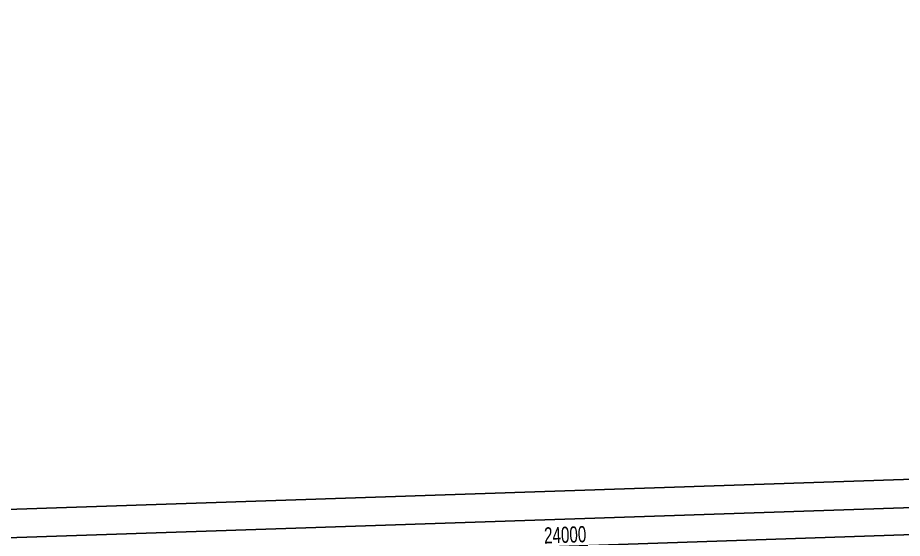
# Model space of a CAD drawing. Header units: metres. Extents: x 8395712 to 9795150, y 4166577 to 5794892.
# Drawn here: x 8418131.93 to 8418145.59, y 5772617.58 to 5772625.61 of the extents above; entities that cross this region are included whole.
import ezdxf

# ---------------------------------------------------------------- set-up
doc = ezdxf.new("R2010")
doc.units = ezdxf.units.M
doc.header["$PDMODE"] = 35
doc.header["$PDSIZE"] = 0.002
for name, color, linetype, lineweight in [('AII_M_kreskowanie', 8, 'Continuous', 0), ('AII_M_opisy wymiary', 1, 'Continuous', 25), ('AII_M_wymiary', 1, 'Continuous', 25)]:
    doc.layers.add(name, color=color, linetype=linetype, lineweight=lineweight)
doc.styles.add('CDMSTYLE', font='CDMSIMPL.shx', dxfattribs={"width": 0.7, "bigfont": 'CDMBIGPL.shx'})
doc.dimstyles.new('CDM-ME100MM', dxfattribs={"dimscale": 0.1, "dimtxt": 2.5, "dimasz": 1.5, "dimexe": 1.5, "dimexo": 1, "dimgap": 0.5, "dimtad": 1, "dimdec": 0, "dimlfac": 1000, "dimrnd": 1, "dimzin": 9, "dimtxsty": 'CDMSTYLE', "dimblk": 'OBLIQUE', "dimcen": 2.5, "dimdle": 1.5, "dimclrd": 9, "dimclre": 9, "dimclrt": 1, "dimadec": 1, "dimazin": 2, "dimtfac": 1, "dimtdec": 0, "dimtix": 1, "dimtmove": 2, "dimatfit": 3, "dimldrblk": 'DOT', "dimfxl": 1, "dimtvp": 1, "dimtolj": 1, "dimtzin": 0, "dimlwd": 25, "dimlwe": 25, "dimarcsym": 0})

# ---------------------------------------------------------------- blocks, each defined once
blk = doc.blocks.new('_OBLIQUE')
at = {"color": 0, "linetype": 'ByBlock'}
blk.add_line((-0.5, -0.5), (0.5, 0.5), dxfattribs=at)
blk = doc.blocks.new('*D102')
at = {"layer": 'AII_M_wymiary', "color": 9, "lineweight": 25, "transparency": 16777216}
for p, q in [((8418203.46351131, 5772616.307274249), (8418203.335044375, 5772620.138249045)), ((8418128.23228955, 5772617.469688007), (8418203.489987342, 5772619.993360549)), ((8418128.505644988, 5772613.793656087), (8418128.377178049, 5772617.624630975))]:
    blk.add_line(p, q, dxfattribs=at)
at = {"layer": 'Defpoints', "color": 0, "lineweight": 25, "transparency": 16777216}
for p in [(8418203.34007161, 5772619.988333313), (8418203.466862801, 5772616.207330428), (8418128.50899648, 5772613.693712266)]:
    blk.add_point(p, dxfattribs=at)
at = {"layer": 'AII_M_wymiary', "color": 9, "lineweight": 25, "transparency": 16777216, "xscale": 0.15, "yscale": 0.15, "zscale": 0.15}
for p, rotation in [((8418203.34007161, 5772619.988333313), 1.920622427509104), ((8418128.382205283, 5772617.474715242), 181.9206224275091)]:
    blk.add_blockref('_OBLIQUE', p, dxfattribs=dict(at, rotation=rotation))
at = {"layer": 'AII_M_wymiary', "color": 1, "lineweight": 25, "transparency": 16777216, "insert": (8418165.855273338, 5772618.906425965), "char_height": 0.25, "attachment_point": 5, "rotation": 1.9206224275091044, "style": 'CDMSTYLE'}
blk.add_mtext('\\A1;Lt=75000', dxfattribs=at)
blk = doc.blocks.new('_DOT')
at = {"color": 0, "linetype": 'ByBlock'}
blk.add_line((-0.5, 0), (-1, 0), dxfattribs=at)
at = {"color": 0, "linetype": 'ByBlock', "const_width": 0.5}
blk.add_lwpolyline([(-0.25, 0, 1), (0.25, 0, 1)], format="xyb", close=True, dxfattribs=at)
blk = doc.blocks.new('*D113')
at = {"layer": 'AII_M_wymiary', "color": 9, "linetype": 'Continuous', "lineweight": 25, "transparency": 16777216}
for p, q in [((8418152.498440202, 5772614.410799807), (8418152.377729243, 5772618.010485922)), ((8418152.532672212, 5772617.865597425), (8418128.246323524, 5772617.05118517)), ((8418128.515947558, 5772613.486426286), (8418128.39121202, 5772617.206128139))]:
    blk.add_line(p, q, dxfattribs=at)
at = {"layer": 'Defpoints', "color": 0, "linetype": 'Continuous', "lineweight": 25, "transparency": 16777216}
for p in [(8418128.396239256, 5772617.056212406), (8418152.501791693, 5772614.310855986), (8418128.519299049, 5772613.386482465)]:
    blk.add_point(p, dxfattribs=at)
at = {"layer": 'AII_M_wymiary', "color": 9, "linetype": 'Continuous', "lineweight": 25, "transparency": 16777216, "xscale": 0.15, "yscale": 0.15, "zscale": 0.15}
for p, rotation in [((8418152.38275648, 5772617.860570189), 1.920622427509082), ((8418128.396239256, 5772617.056212406), 181.9206224275091)]:
    blk.add_blockref('_OBLIQUE', p, dxfattribs=dict(at, rotation=rotation))
at = {"layer": 'AII_M_wymiary', "color": 1, "linetype": 'Continuous', "lineweight": 25, "transparency": 16777216, "insert": (8418140.383632759, 5772617.633292986), "char_height": 0.25, "attachment_point": 5, "rotation": 1.9206224275091044, "style": 'CDMSTYLE'}
blk.add_mtext('\\A1;24000', dxfattribs=at)
blk = doc.blocks.new('*D116')
at = {"layer": 'AII_M_wymiary', "color": 9, "linetype": 'Continuous', "lineweight": 25, "transparency": 16777216}
for p, q in [((8418204.366897535, 5772616.22138065), (8418204.219954044, 5772620.603339291)), ((8418204.374897012, 5772620.458450793), (8418127.318210427, 5772617.874451417)), ((8418127.619639244, 5772613.361251447), (8418127.463098923, 5772618.029394386))]:
    blk.add_line(p, q, dxfattribs=at)
at = {"layer": 'Defpoints', "color": 0, "linetype": 'Continuous', "lineweight": 25, "transparency": 16777216}
for p in [(8418127.46812616, 5772617.879478653), (8418204.370249024, 5772616.121436829), (8418127.622990735, 5772613.261307626)]:
    blk.add_point(p, dxfattribs=at)
at = {"layer": 'AII_M_wymiary', "color": 9, "linetype": 'Continuous', "lineweight": 25, "transparency": 16777216, "xscale": 0.15, "yscale": 0.15, "zscale": 0.15}
for p, rotation in [((8418204.22498128, 5772620.453423558), 1.920622427509082), ((8418127.46812616, 5772617.879478653), 181.9206224275091)]:
    blk.add_blockref('_OBLIQUE', p, dxfattribs=dict(at, rotation=rotation))
at = {"layer": 'AII_M_wymiary', "color": 1, "linetype": 'Continuous', "lineweight": 25, "transparency": 16777216, "insert": (8418165.840688612, 5772619.341352793), "char_height": 0.25, "attachment_point": 5, "rotation": 1.9206224275091044, "style": 'CDMSTYLE'}
blk.add_mtext('\\A1;Lc=76800', dxfattribs=at)
blk = doc.blocks.new('*D228')
at = {"layer": 'AII_M_opisy wymiary', "color": 9, "linetype": 'ByBlock', "lineweight": 25, "transparency": 16777216}
for p, q in [((8418204.366678644, 5772616.221373309), (8418204.284706129, 5772618.66585156)), ((8418204.439649098, 5772618.520963063), (8418139.016682852, 5772616.327085886)), ((8418139.248034272, 5772613.90364345), (8418139.161571348, 5772616.482028855))]:
    blk.add_line(p, q, dxfattribs=at)
at = {"layer": 'Defpoints', "color": 0, "linetype": 'ByBlock', "lineweight": 25, "transparency": 16777216}
for p in [(8418139.166598585, 5772616.332113123), (8418204.370030135, 5772616.121429488), (8418139.251385763, 5772613.803699629)]:
    blk.add_point(p, dxfattribs=at)
at = {"layer": 'AII_M_opisy wymiary', "color": 9, "linetype": 'ByBlock', "lineweight": 25, "transparency": 16777216, "xscale": 0.15, "yscale": 0.15, "zscale": 0.15}
for p, rotation in [((8418204.289733365, 5772618.515935827), 1.92062245079579), ((8418139.166598585, 5772616.332113123), 181.9206224507958)]:
    blk.add_blockref('_OBLIQUE', p, dxfattribs=dict(at, rotation=rotation))
at = {"layer": 'AII_M_opisy wymiary', "color": 1, "linetype": 'ByBlock', "lineweight": 25, "transparency": 16777216, "insert": (8418171.720904412, 5772617.640569422), "char_height": 0.25, "attachment_point": 5, "rotation": 1.9206224507958036, "style": 'CDMSTYLE'}
blk.add_mtext('\\A1;zasięg ścieku przykrawężnikowego-65160', dxfattribs=at)

msp = doc.modelspace()

# ---------------------------------------------------------------- hatches: boundary and pattern name
at = {"layer": 'AII_M_kreskowanie', "linetype": 'Continuous', "lineweight": 0}
h = msp.add_hatch(dxfattribs=at)
h.set_pattern_fill('ANSI33', color=256, angle=1.920622450795788)
h.set_pattern_definition([(46.92062245079578, (8419754.918269407, 5772441.43848708), (-0.1826020399551773, 0.170752730590781), []), (46.92062245079578, (8419755.094946792, 5772441.444411734), (-0.1826020399551773, 0.170752730590781), [0.125, -0.0625])])
edge = h.paths.add_edge_path()
edge.add_line((8418178.85502972, 5772613.164105284), (8418180.254243225, 5772613.211026155))
edge.add_line((8418180.254243227, 5772613.211026155), (8418180.193845203, 5772615.012137812))
edge.add_ellipse((8418910.81203124, 5752628.691886774), major_axis=(19988.43453884873, 670.2871003972955), ratio=1, start_angle=90.10733989868459, end_angle=90.1729448485292, ccw=False)
edge.add_line((8418203.079103138, 5772615.83561001), (8418203.125999019, 5772614.437141873))
edge.add_line((8418203.12599902, 5772614.437141874), (8418204.025493417, 5772614.467305291))
edge.add_line((8418204.025493417, 5772614.467305291), (8418203.987231191, 5772615.608311756))
edge.add_line((8418203.98723119, 5772615.608311756), (8418204.387006477, 5772615.621717718))
edge.add_line((8418204.387006477, 5772615.621717718), (8418204.370249022, 5772616.121436827))
edge.add_ellipse((8418910.81203124, 5752628.691886774), major_axis=(19988.67440402097, 670.2951439752192), ratio=1, start_angle=90.10361436185815, end_angle=90.32363280970637)
edge.add_line((8418127.622990737, 5772613.261307626), (8418127.639748191, 5772612.761588518))
edge.add_line((8418127.639748191, 5772612.761588517), (8418128.039523479, 5772612.774994479))
edge.add_line((8418128.039523479, 5772612.77499448), (8418128.077560773, 5772611.640695482))
edge.add_line((8418128.077560773, 5772611.640695482), (8418128.977055172, 5772611.6708589))
edge.add_line((8418128.977055172, 5772611.6708589), (8418128.930059439, 5772613.072304815))
edge.add_ellipse((8418910.81203124, 5752628.691886774), major_axis=(19988.43453884873, 670.2871003972955), ratio=1, start_angle=90.25430677026202, end_angle=90.319912347549, ccw=False)
edge.add_line((8418151.813348686, 5772613.954484766), (8418151.873571726, 5772612.158591275))
edge.add_line((8418151.873571724, 5772612.158591274), (8418153.272785228, 5772612.205512146))
edge.add_line((8418153.27278523, 5772612.205512146), (8418153.212355575, 5772614.007567099))
edge.add_ellipse((8418910.81203124, 5752628.691886774), major_axis=(19988.43453884873, 670.2871003972955), ratio=1, start_angle=90.1769556379711, end_angle=90.25029596063138, ccw=False)
edge.add_line((8418178.79477497, 5772614.960944488), (8418178.855029723, 5772613.164105284))

# ---------------------------------------------------------------- linework, layer by layer
at = {"layer": 'AII_M_opisy wymiary', "color": 1, "linetype": 'ByBlock', "lineweight": 40}
msp.add_circle((8418171.830326973, 5772432.124002992), 22459.48405515863, dxfattribs=at)

# ---------------------------------------------------------------- dimensions: what is measured, and where the dimension line sits
at = {"layer": 'AII_M_opisy wymiary', "color": 1, "linetype": 'ByBlock', "lineweight": 25}
dim = msp.add_linear_dim(base=(8418139.166598585, 5772616.332113123), p1=(8418204.370030133, 5772616.121429488), p2=(8418139.251385761, 5772613.803699628), angle=1.920622450795788, text='zasięg ścieku przykrawężnikowego-<>', dimstyle='CDM-ME100MM', dxfattribs=at)
dim.commit()
dim.dimension.update_dxf_attribs({"geometry": '*D228', "text_midpoint": (8418171.720904412, 5772617.640569422)})
at = {"layer": 'AII_M_wymiary', "color": 1, "linetype": 'Continuous', "lineweight": 25}
dim = msp.add_linear_dim(base=(8418127.46812616, 5772617.879478653), p1=(8418204.370249024, 5772616.121436828), p2=(8418127.622990737, 5772613.261307626), angle=1.920622427509109, text='Lc=<>', dimstyle='CDM-ME100MM', dxfattribs=at)
dim.commit()
dim.dimension.update_dxf_attribs({"geometry": '*D116', "text_midpoint": (8418165.840688612, 5772619.341352793)})
at = {"layer": 'AII_M_wymiary', "lineweight": 25}
dim = msp.add_linear_dim(base=(8418203.34007161, 5772619.988333313), p1=(8418128.50899648, 5772613.693712267), p2=(8418203.466862801, 5772616.207330428), angle=1.920622427509109, text='Lt=<>', dimstyle='CDM-ME100MM', dxfattribs=at)
dim.commit()
dim.dimension.update_dxf_attribs({"geometry": '*D102', "text_midpoint": (8418165.855273338, 5772618.906425965)})
at = {"layer": 'AII_M_wymiary', "color": 1, "linetype": 'Continuous', "lineweight": 25}
dim = msp.add_linear_dim(base=(8418128.396239256, 5772617.056212406), p1=(8418152.501791693, 5772614.310855986), p2=(8418128.519299047, 5772613.386482466), angle=1.920622427509109, dimstyle='CDM-ME100MM', dxfattribs=at)
dim.commit()
dim.dimension.update_dxf_attribs({"geometry": '*D113', "text_midpoint": (8418140.383632759, 5772617.633292986)})

doc.saveas('drawing.dxf')
